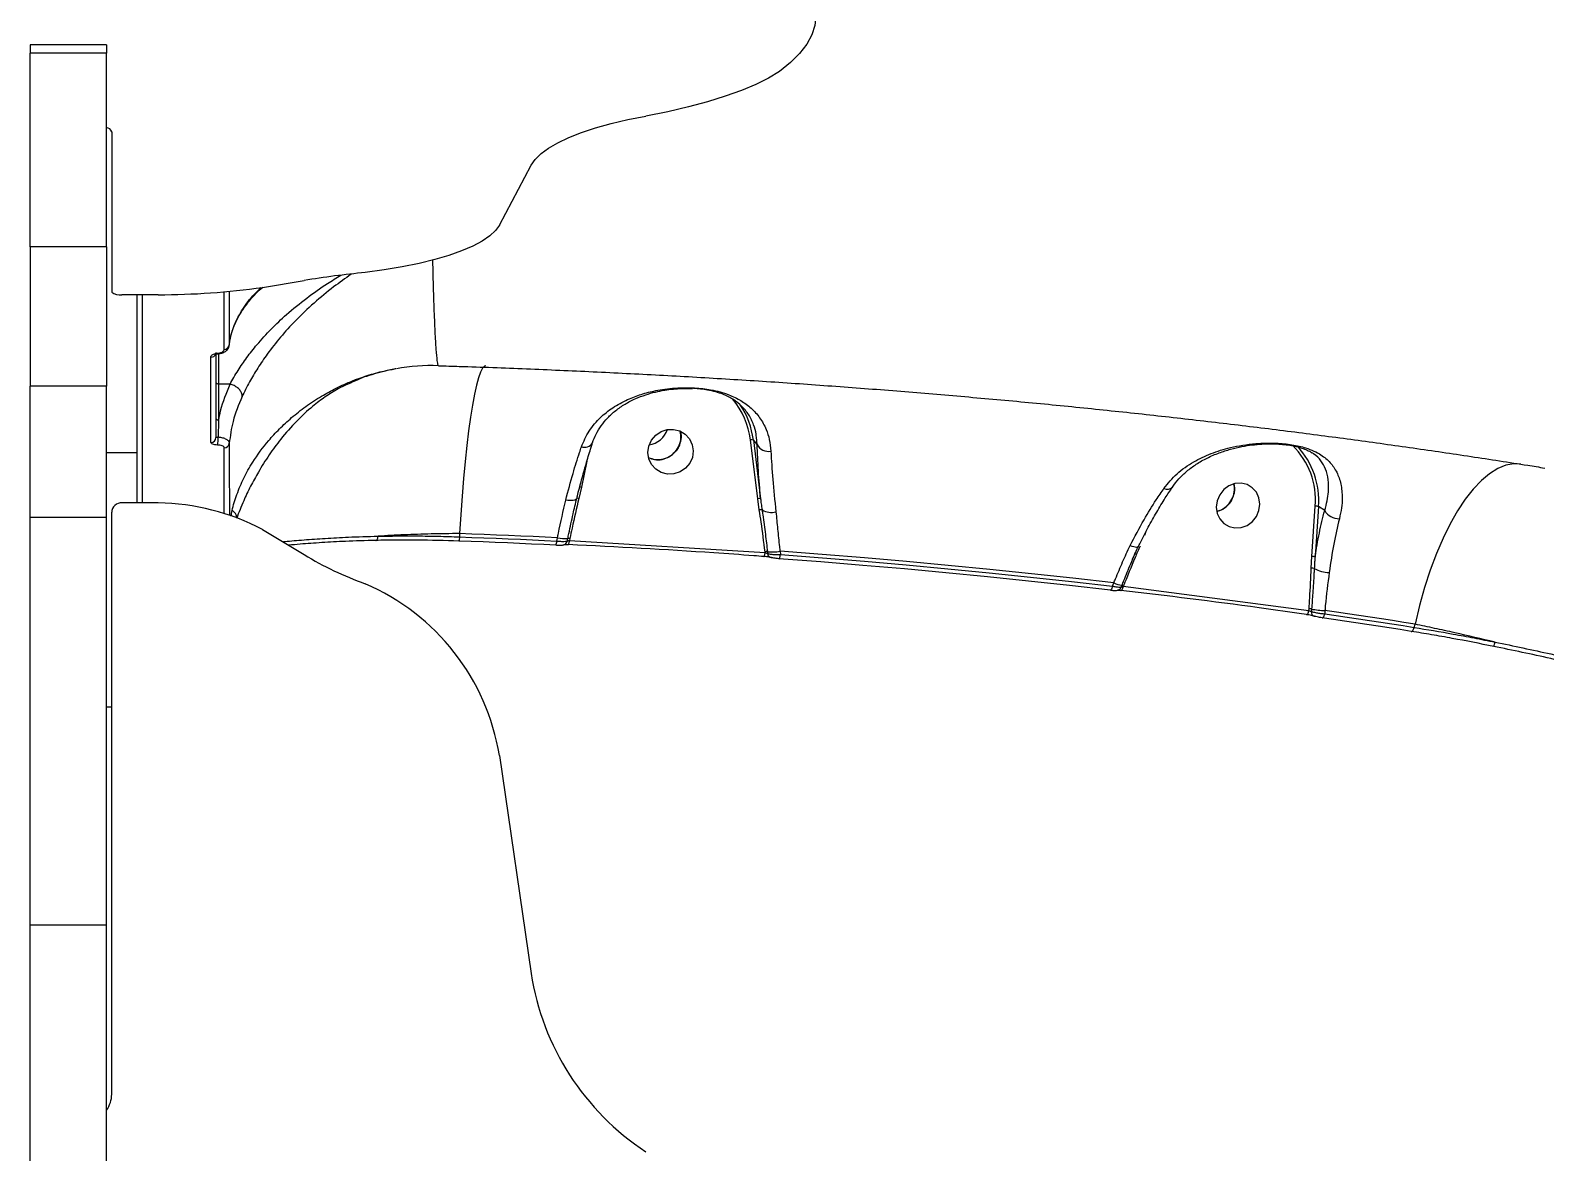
# Model space of a CAD drawing. Header units: millimetres. Extents: x -8422 to 28150, y -6982 to 5510.
# Drawn here: x 20200.4 to 20498.1, y 564 to 784.5 of the extents above; entities that cross this region are included whole.
import ezdxf

# ---------------------------------------------------------------- set-up
doc = ezdxf.new("R2010")
doc.units = ezdxf.units.MM
for name, color, linetype in [('DIKOM_ОБЪЕКТ', 7, 'Continuous'), ('DIKOM_РАЗМЕР_ЗОНА', 7, 'Continuous'), ('DIKOM_РАЗМЕР_ОБЪЕКТА', 7, 'Continuous')]:
    doc.layers.add(name, color=color, linetype=linetype)
doc.styles.add('style1', font='arial.ttf', dxfattribs={"width": 0.8})
doc.dimstyles.new('1-50', dxfattribs={"dimtxt": 300, "dimasz": 200, "dimexe": 100, "dimexo": 0, "dimgap": 100, "dimtad": 1, "dimdec": 0, "dimtxsty": 'style1', "dimcen": 0, "dimclrd": 7, "dimclre": 7, "dimadec": 1, "dimazin": 2, "dimtfac": 1, "dimtdec": 0, "dimtmove": 1, "dimatfit": 3, "dimfxl": 0, "dimlwd": 25, "dimlwe": 18, "dimarcsym": 0})

# ---------------------------------------------------------------- blocks, each defined once
blk = doc.blocks.new('*D15')
at = {"layer": 'Defpoints', "color": 0, "transparency": 16777216}
for p in [(19380.28, 3651.45), (27070.13, 3651.45), (15204.41, -3115.19)]:
    blk.add_point(p, dxfattribs=at)
at = {"layer": 'DIKOM_РАЗМЕР_ОБЪЕКТА', "color": 7, "lineweight": 18, "transparency": 16777216}
for p, q in [((19380.28, 3651.45), (27170.13, 3651.45)), ((15204.41, -3115.19), (27170.13, -3115.19))]:
    blk.add_line(p, q, dxfattribs=at)
at = {"layer": 'DIKOM_РАЗМЕР_ОБЪЕКТА', "color": 7, "lineweight": 25, "transparency": 16777216}
blk.add_line((27070.13, -2915.19), (27070.13, 3451.45), dxfattribs=at)
at = {"layer": 'DIKOM_РАЗМЕР_ОБЪЕКТА', "color": 7, "transparency": 16777216}
for points in [[(27036.8, 3451.45), (27103.47, 3451.45), (27070.13, 3651.45)], [(27036.8, -2915.19), (27103.47, -2915.19), (27070.13, -3115.19)]]:
    blk.add_solid(points, dxfattribs=at)
at = {"layer": 'DIKOM_РАЗМЕР_ОБЪЕКТА', "color": 0, "transparency": 16777216, "insert": (26816.96, -135.25), "char_height": 300, "attachment_point": 5, "rotation": 90, "style": 'style1'}
blk.add_mtext('6750', dxfattribs=at)
blk = doc.blocks.new('*D16')
at = {"layer": 'Defpoints', "color": 0, "transparency": 16777216}
for p in [(12490, 1387.95), (23986.61, 1004.03), (12490, -5796.5)]:
    blk.add_point(p, dxfattribs=at)
at = {"layer": 'DIKOM_РАЗМЕР_ОБЪЕКТА', "color": 7, "lineweight": 18, "transparency": 16777216}
for p, q in [((12490, 1387.95), (12490, -5896.5)), ((23986.61, 1004.03), (23986.61, -5896.5))]:
    blk.add_line(p, q, dxfattribs=at)
at = {"layer": 'DIKOM_РАЗМЕР_ОБЪЕКТА', "color": 7, "lineweight": 25, "transparency": 16777216}
blk.add_line((23786.61, -5796.5), (12690, -5796.5), dxfattribs=at)
at = {"layer": 'DIKOM_РАЗМЕР_ОБЪЕКТА', "color": 7, "transparency": 16777216}
for points in [[(12690, -5763.17), (12690, -5829.83), (12490, -5796.5)], [(23786.61, -5763.17), (23786.61, -5829.83), (23986.61, -5796.5)]]:
    blk.add_solid(points, dxfattribs=at)
at = {"layer": 'DIKOM_РАЗМЕР_ОБЪЕКТА', "color": 0, "transparency": 16777216, "insert": (18238.3, -5543.33), "char_height": 300, "attachment_point": 5, "style": 'style1'}
blk.add_mtext('11500', dxfattribs=at)
blk = doc.blocks.new('*D14')
at = {"layer": 'Defpoints', "color": 0, "transparency": 16777216}
for p in [(20684.73, 5148.63), (28049.7, 5148.63), (14575.76, -5055.5)]:
    blk.add_point(p, dxfattribs=at)
at = {"layer": 'DIKOM_РАЗМЕР_ЗОНА', "color": 7, "lineweight": 18, "transparency": 16777216}
for p, q in [((20684.73, 5148.63), (28149.7, 5148.63)), ((14575.76, -5055.5), (28149.7, -5055.5))]:
    blk.add_line(p, q, dxfattribs=at)
at = {"layer": 'DIKOM_РАЗМЕР_ЗОНА', "color": 7, "lineweight": 25, "transparency": 16777216}
blk.add_line((28049.7, -4855.5), (28049.7, 4948.63), dxfattribs=at)
at = {"layer": 'DIKOM_РАЗМЕР_ЗОНА', "color": 7, "transparency": 16777216}
for points in [[(28016.36, 4948.63), (28083.03, 4948.63), (28049.7, 5148.63)], [(28016.36, -4855.5), (28083.03, -4855.5), (28049.7, -5055.5)]]:
    blk.add_solid(points, dxfattribs=at)
at = {"layer": 'DIKOM_РАЗМЕР_ЗОНА', "color": 0, "transparency": 16777216, "insert": (27796.52, -63.59), "char_height": 300, "attachment_point": 5, "rotation": 90, "style": 'style1'}
blk.add_mtext('10200', dxfattribs=at)
blk = doc.blocks.new('*D13')
at = {"layer": 'Defpoints', "color": 0, "transparency": 16777216}
for p in [(10490, 1785.06), (25983.09, 460.53), (10490, -6882.5)]:
    blk.add_point(p, dxfattribs=at)
at = {"layer": 'DIKOM_РАЗМЕР_ЗОНА', "color": 7, "lineweight": 18, "transparency": 16777216}
for p, q in [((10490, 1785.06), (10490, -6982.5)), ((25983.09, 460.53), (25983.09, -6982.5))]:
    blk.add_line(p, q, dxfattribs=at)
at = {"layer": 'DIKOM_РАЗМЕР_ЗОНА', "color": 7, "lineweight": 25, "transparency": 16777216}
blk.add_line((25783.09, -6882.5), (10690, -6882.5), dxfattribs=at)
at = {"layer": 'DIKOM_РАЗМЕР_ЗОНА', "color": 7, "transparency": 16777216}
for points in [[(10690, -6849.17), (10690, -6915.83), (10490, -6882.5)], [(25783.09, -6849.17), (25783.09, -6915.83), (25983.09, -6882.5)]]:
    blk.add_solid(points, dxfattribs=at)
at = {"layer": 'DIKOM_РАЗМЕР_ЗОНА', "color": 0, "transparency": 16777216, "insert": (18236.55, -6629.33), "char_height": 300, "attachment_point": 5, "style": 'style1'}
blk.add_mtext('15500', dxfattribs=at)

msp = doc.modelspace()

# ---------------------------------------------------------------- linework, layer by layer
at = {"layer": 'DIKOM_ОБЪЕКТ', "color": 7, "linetype": 'Continuous', "lineweight": 15}
for p, q in [((20215.42, 781.64), (20200.42, 781.64)), ((20200.42, 781.64), (20200.42, 779.98)), ((20215.42, 779.98), (20200.42, 779.98)), ((20200.42, 741.89), (20200.42, 779.98)), ((20215.42, 781.64), (20215.42, 779.98)), ((20215.42, 741.89), (20215.42, 779.98)), ((20216.42, 764.51), (20216.42, 733)), ((20292.63, 746.17), (20298.88, 757.97)), ((20215.42, 741.89), (20200.42, 741.89)), ((20200.42, 741.89), (20200.42, 714.53)), ((20215.42, 741.89), (20215.42, 714.53)), ((20246.07, 733.93), (20254.24, 735.29)), ((20225.58, 732.49), (20218.44, 732.48)), ((20221.42, 701.45), (20221.42, 732.49)), ((20237.42, 720.81), (20237.42, 714.92)), ((20271.56, 717.82), (20271.96, 717.89)), ((20280.66, 718.62), (20280.66, 718.62)), ((20215.42, 714.53), (20200.42, 714.53)), ((20200.42, 688.71), (20200.42, 714.53)), ((20215.42, 688.71), (20215.42, 714.53)), ((20239.7, 714.92), (20237.42, 714.92)), ((20237.42, 714.92), (20237.42, 707.84)), ((20239.7, 714.92), (20239.71, 714.92)), ((20265.95, 716.26), (20264.81, 715.74)), ((20343.4, 692.39), (20341.98, 703.94)), ((20343.29, 703.05), (20342.55, 703.93)), ((20342.55, 703.93), (20343.96, 692.38)), ((20343.29, 703.05), (20343.15, 704.48)), ((20215.42, 701.45), (20221.42, 701.45)), ((20221.42, 691.57), (20221.42, 701.45)), ((20309.82, 699.74), (20308.75, 694.65)), ((20308.75, 694.65), (20308.24, 692.42)), ((20225.58, 691.55), (20218.44, 691.59)), ((20343.71, 690.17), (20343.4, 692.39)), ((20452.32, 681.03), (20453, 690.93)), ((20453.63, 690.83), (20452.95, 680.93)), ((20454.85, 690.07), (20453.63, 690.83)), ((20215.42, 688.71), (20200.42, 688.71)), ((20200.42, 608.53), (20200.42, 688.71)), ((20215.42, 608.53), (20215.42, 688.71)), ((20216.42, 575.29), (20216.42, 689.71)), ((20246.07, 686.34), (20254.24, 681.4)), ((20284.82, 685.53), (20284.82, 684.88)), ((20303.9, 684.07), (20304.04, 684.72)), ((20419.72, 685.91), (20419.43, 685.18)), ((20306.47, 684.54), (20306.39, 684.18)), ((20306.39, 684.18), (20344.87, 681.83)), ((20344.87, 681.83), (20344.85, 681.96)), ((20345.33, 681.97), (20345.38, 681.58)), ((20347.79, 682.05), (20347.87, 681.39)), ((20417.1, 680.47), (20417.64, 681.73)), ((20452.2, 678.76), (20452.32, 681.03)), ((20413.15, 675.2), (20413.4, 675.83)), ((20414.44, 674.5), (20414.48, 674.53)), ((20414.8, 674.37), (20414.84, 674.36)), ((20415.31, 675.27), (20415.26, 675.16)), ((20415.26, 675.16), (20451.75, 670.4)), ((20451.75, 670.4), (20451.77, 670.76)), ((20452.28, 670.7), (20452.25, 670.19)), ((20454.91, 670.41), (20454.87, 669.75)), ((20472.44, 667.08), (20472.61, 667.72)), ((20215.42, 651.45), (20216.42, 651.45)), ((20292.63, 641.9), (20298.88, 599.06)), ((20215.42, 608.53), (20200.42, 608.53)), ((20200.42, 539.53), (20200.42, 608.53)), ((20215.42, 539.53), (20215.42, 608.53))]:
    msp.add_line(p, q, dxfattribs=at)
at = {"layer": 'DIKOM_ОБЪЕКТ', "color": 7, "linetype": 'Continuous', "lineweight": 15, "flags": 128}
for points in [[(20342.46, 801.58), (20345.34, 799.88), (20347.86, 798.15), (20349.99, 796.39), (20351.75, 794.6), (20353.12, 792.78), (20354.1, 790.95), (20354.68, 789.11), (20354.86, 787.26), (20354.65, 785.41), (20354.04, 783.57), (20353.04, 781.74), (20351.64, 779.93), (20349.86, 778.14), (20347.69, 776.37)], [(20347.69, 776.37), (20345.55, 775.08), (20343.05, 773.84), (20340.2, 772.64), (20337.03, 771.5), (20333.55, 770.43), (20329.77, 769.42), (20325.72, 768.48), (20321.42, 767.62)], [(20298.88, 757.97), (20299.66, 759.11), (20300.81, 760.23), (20302.3, 761.32), (20304.14, 762.38), (20306.3, 763.4), (20308.77, 764.37), (20311.53, 765.28), (20314.58, 766.13), (20317.88, 766.91), (20321.42, 767.62)], [(20292.63, 746.17), (20291.87, 745.09), (20290.73, 744.04), (20289.23, 743.02), (20287.38, 742.04), (20285.2, 741.1), (20282.7, 740.22), (20279.91, 739.4), (20276.84, 738.65), (20273.52, 737.97), (20269.98, 737.38), (20266.25, 736.87)], [(20237.25, 720.99), (20237.27, 720.95), (20237.29, 720.92), (20237.3, 720.9), (20237.31, 720.9)], [(20289.97, 718.49), (20289.72, 718.42), (20289.32, 718.02), (20288.92, 717.26), (20288.52, 716.15), (20288.11, 714.69), (20287.71, 712.91), (20287.32, 710.81), (20286.93, 708.41), (20286.56, 705.75), (20286.21, 702.83), (20285.88, 699.7), (20285.57, 696.37), (20285.29, 692.87), (20285.04, 689.25), (20284.82, 685.53)], [(20237.42, 714.92), (20237.33, 714.92), (20237.23, 714.94), (20237.14, 714.97), (20237.07, 715.01), (20237.01, 715.06), (20236.96, 715.12), (20236.93, 715.18), (20236.92, 715.24)], [(20237.42, 707.84), (20237.33, 707.84), (20237.23, 707.86), (20237.14, 707.89), (20237.07, 707.93), (20237.01, 707.98), (20236.96, 708.04), (20236.93, 708.1), (20236.92, 708.16)], [(20325.68, 697.21), (20324.46, 697.53), (20323.39, 698.17), (20322.56, 699.09), (20322.02, 700.22), (20321.83, 701.46), (20322, 702.72), (20322.52, 703.88), (20323.35, 704.86), (20324.41, 705.58), (20325.62, 705.97), (20326.88, 706.02), (20328.1, 705.7), (20329.17, 705.06), (20330.01, 704.13), (20330.54, 703.01), (20330.73, 701.77), (20330.56, 700.51), (20330.04, 699.35), (20329.22, 698.37), (20328.16, 697.65), (20326.94, 697.26), (20325.68, 697.21)], [(20493.4, 699.18), (20492.01, 699.24), (20490.45, 698.95), (20488.86, 698.3), (20487.25, 697.3), (20485.65, 695.96), (20484.05, 694.29), (20482.49, 692.3), (20480.97, 690.01), (20479.5, 687.45), (20478.11, 684.63), (20476.8, 681.59), (20475.58, 678.34), (20474.47, 674.93), (20473.48, 671.38), (20472.61, 667.72)], [(20437.22, 686.63), (20438.44, 686.71), (20439.61, 687.15), (20440.63, 687.89), (20441.43, 688.9), (20441.93, 690.07), (20442.1, 691.32), (20441.93, 692.55), (20441.42, 693.66), (20440.62, 694.55), (20439.6, 695.16), (20438.43, 695.44), (20437.21, 695.35), (20436.04, 694.92), (20435.02, 694.17), (20434.22, 693.17), (20433.72, 692), (20433.55, 690.74), (20433.72, 689.51), (20434.23, 688.41), (20435.03, 687.51), (20436.05, 686.91), (20437.22, 686.63)], [(20307.83, 692.44), (20307.77, 692.31), (20307.63, 692.2), (20307.43, 692.11), (20307.16, 692.05), (20306.84, 692.02), (20306.48, 692.03), (20306.08, 692.06), (20305.67, 692.12)], [(20268.32, 684.19), (20268.4, 684.19), (20268.48, 684.22), (20268.55, 684.28), (20268.62, 684.38), (20268.67, 684.51), (20268.72, 684.66), (20268.75, 684.84), (20268.77, 685.02)], [(20304.04, 684.72), (20301.64, 684.83), (20299.24, 684.94), (20296.84, 685.05), (20294.44, 685.15), (20292.04, 685.25), (20289.63, 685.34), (20287.23, 685.44), (20284.82, 685.53)], [(20284.82, 684.88), (20287.21, 684.79), (20289.6, 684.7), (20291.98, 684.6), (20294.37, 684.5), (20296.76, 684.4), (20299.14, 684.29), (20301.52, 684.18), (20303.9, 684.07)], [(20303.72, 683.26), (20301.34, 683.37), (20298.97, 683.48), (20296.59, 683.58), (20294.21, 683.69), (20291.83, 683.79), (20289.44, 683.88), (20287.06, 683.97), (20284.68, 684.06)], [(20306.17, 683.37), (20306.21, 683.36), (20306.24, 683.39), (20306.27, 683.45), (20306.3, 683.55), (20306.33, 683.68), (20306.35, 683.83), (20306.38, 684), (20306.39, 684.18)], [(20344.62, 681.02), (20344.65, 681.01), (20344.69, 681.04), (20344.72, 681.11), (20344.76, 681.2), (20344.79, 681.33), (20344.82, 681.48), (20344.85, 681.65), (20344.87, 681.83)], [(20413.4, 675.83), (20405.32, 676.75), (20397.2, 677.62), (20389.04, 678.46), (20380.85, 679.26), (20372.63, 680.02), (20364.38, 680.74), (20356.1, 681.42), (20347.79, 682.05)], [(20416.61, 683.17), (20416.97, 683.05), (20417.31, 682.96), (20417.61, 682.91), (20417.86, 682.89), (20418.05, 682.91), (20418.19, 682.96), (20418.24, 683.02)], [(20347.58, 680.59), (20347.62, 680.58), (20347.66, 680.61), (20347.7, 680.67), (20347.74, 680.77), (20347.78, 680.89), (20347.81, 681.04), (20347.84, 681.21), (20347.87, 681.39)], [(20412.72, 674.41), (20404.7, 675.32), (20396.64, 676.19), (20388.54, 677.02), (20380.41, 677.82), (20372.25, 678.57), (20364.06, 679.28), (20355.83, 679.95), (20347.58, 680.59)], [(20347.87, 681.39), (20356.13, 680.76), (20364.37, 680.09), (20372.59, 679.37), (20380.77, 678.62), (20388.92, 677.82), (20397.03, 676.99), (20405.11, 676.11), (20413.15, 675.2)], [(20412.72, 674.41), (20412.78, 674.4), (20412.84, 674.42), (20412.9, 674.49), (20412.96, 674.58), (20413.02, 674.7), (20413.07, 674.85), (20413.12, 675.02), (20413.15, 675.2)], [(20414.84, 674.36), (20414.86, 674.36), (20414.93, 674.38), (20415, 674.44), (20415.06, 674.53), (20415.12, 674.66), (20415.18, 674.8), (20415.23, 674.97), (20415.26, 675.16)], [(20451.26, 669.61), (20451.32, 669.6), (20451.39, 669.62), (20451.46, 669.68), (20451.53, 669.78), (20451.59, 669.9), (20451.65, 670.05), (20451.7, 670.21), (20451.75, 670.4)], [(20472.61, 667.72), (20470.41, 668.06), (20468.21, 668.41), (20466, 668.75), (20463.79, 669.09), (20461.58, 669.42), (20459.36, 669.75), (20457.14, 670.08), (20454.91, 670.41)], [(20454.35, 668.97), (20454.42, 668.96), (20454.49, 668.98), (20454.56, 669.04), (20454.64, 669.14), (20454.71, 669.26), (20454.77, 669.41), (20454.82, 669.57), (20454.87, 669.75)], [(20471.88, 666.31), (20469.7, 666.65), (20467.52, 666.99), (20465.33, 667.33), (20463.14, 667.66), (20460.95, 668), (20458.75, 668.32), (20456.55, 668.65), (20454.35, 668.97)], [(20454.87, 669.75), (20457.08, 669.43), (20459.28, 669.1), (20461.49, 668.77), (20463.68, 668.44), (20465.88, 668.11), (20468.07, 667.77), (20470.26, 667.43), (20472.44, 667.08)], [(20471.88, 666.31), (20471.95, 666.29), (20472.03, 666.32), (20472.11, 666.37), (20472.19, 666.47), (20472.27, 666.59), (20472.33, 666.73), (20472.39, 666.9), (20472.44, 667.08)]]:
    msp.add_lwpolyline(points, dxfattribs=at)
at = {"layer": 'DIKOM_ОБЪЕКТ', "color": 7, "linetype": 'Continuous', "lineweight": 15}
for centre, radius, start, end in [((20215.21, 764.11), 1.28, 18.3566, 80.3573), ((20282.77, 564.37), 173.28, 95.4714, 99.4771), ((20217.96, 734.82), 2.38, 229.7197, 281.4314), ((20225.43, 881.65), 149.16, 270.0579, 277.9563), ((20235.96, 721.21), 0.988, 268.2064, 335.6315), ((20238.56, 722.7), 0.964, 267.6403, 352.7844), ((20279.42, 678.56), 40, 88.2199, 100.1318), ((20326.85, 702.11), 15.25, 6.895, 40.418), ((20326.92, 702.03), 15.74, 6.9042, 34.106), ((20321.32, 707.49), 4.6, 279.4158, 340.9233), ((20235.95, 704.43), 0.975, 268.4734, 358.412), ((20232.8, 704.14), 4.57, 344.8181, 4.9126), ((20238.56, 703.4), 0.981, 268.6855, 354.0776), ((20309.32, 704.45), 1.95, 253.0322, 326.0264), ((20342.24, 702.95), 1.02, 72.2718, 104.416), ((20345.5, 704.19), 2.49, 207.4444, 281.2853), ((20438.06, 692.15), 14.99, 355.3296, 45.5174), ((20438.18, 692.08), 15.5, 355.3633, 43.0103), ((20308.53, 694.06), 0.625, 68.7849, 107.506), ((20423.91, 695.74), 1.47, 243.7802, 313.3988), ((20218.37, 689.65), 1.94, 87.9318, 178.15), ((20224.91, 646.05), 45.51, 62.2938, 89.1669), ((20307.99, 691.77), 0.694, 68.8319, 103.3325), ((20343.65, 691.4), 1.02, 72.2654, 104.4284), ((20453.06, 689.3), 1.64, 69.7566, 92.2034), ((20344.02, 688.96), 1.25, 78.8765, 104.0473), ((20346.14, 693.38), 3.7, 239.5315, 283.4164), ((20457.65, 691.68), 3.23, 209.9717, 271.421), ((20283.44, 684.7), 1.4, 332.9116, 7.3932), ((20305.51, 690.74), 6.2, 256.3139, 275.2672), ((20302.78, 683.9), 1.13, 325.6523, 8.843), ((20305.05, 684.24), 0.938, 290.9249, 349.2363), ((20306.18, 683.34), 1.23, 76.5547, 94.9398), ((20345.15, 680.2), 1.79, 84.4046, 99.7113), ((20346.28, 690.72), 8.8, 263.8241, 279.8956), ((20287.38, 735.51), 63.45, 238.5131, 250.5471), ((20346.14, 681.57), 0.763, 178.9332, 265.3883), ((20452.3, 676.96), 1.8, 73.9455, 93.1722), ((20452.38, 679.4), 1.64, 69.7442, 92.2159), ((20416.01, 681.83), 6.54, 246.4877, 261.1548), ((20455.58, 683.06), 5.17, 237.5297, 271.8684), ((20248.7, 634.78), 44.5, 9.2036, 66.7811), ((20413.95, 675.34), 0.974, 303.1306, 338.7919), ((20414.77, 674.01), 1.37, 66.6991, 80.0238), ((20451.77, 668.43), 2.33, 77.3378, 90.0426), ((20452.96, 670.01), 0.739, 165.715, 255.5085), ((20454.86, 681.93), 11.52, 257.0535, 270.2459), ((20486.04, 664.42), 2.3, 332.13, 354.3432), ((20349.58, 606.89), 51.31, 188.7792, 236.7101), ((20211.02, 575.31), 5.4, 324.5694, 359.8521)]:
    msp.add_arc(centre, radius, start, end, dxfattribs=at)
for points, knots in [([(20279.48, 739.34), (20279.51, 738.08), (20279.6, 734.49), (20279.75, 729.74), (20279.94, 725.06), (20280.14, 721.61), (20280.34, 719.58), (20280.51, 718.63), (20280.62, 718.62), (20280.66, 718.62)], [0, 0, 0, 0, 0.090834, 0.258588, 0.431179, 0.60391, 0.776503, 0.908335, 1, 1, 1, 1]), ([(20239.71, 714.92), (20239.71, 714.92), (20240.12, 715.78), (20241.18, 717.5), (20242.96, 720.15), (20245.13, 722.91), (20247.74, 725.77), (20251.01, 728.88), (20254.73, 731.89), (20258.34, 734.43), (20260.57, 735.79), (20261.44, 736.32)], [0, 0, 0, 0, 0.000027, 0.112624, 0.213953, 0.315404, 0.444398, 0.573567, 0.735212, 0.896987, 1, 1, 1, 1]), ([(20263.56, 736.58), (20263.52, 736.54), (20262.43, 735.77), (20259.86, 733.94), (20256.2, 730.93), (20252.67, 727.6), (20249.59, 724.2), (20247.13, 721.07), (20245.1, 718.08), (20243.38, 715.19), (20242.5, 713.4), (20242.04, 712.45)], [0, 0, 0, 0, 0.005906, 0.140871, 0.293754, 0.446493, 0.569279, 0.691885, 0.790132, 0.888274, 1, 1, 1, 1]), ([(20222.42, 732.49), (20222.42, 732.11), (20222.42, 727.85), (20222.42, 720.8), (20222.42, 711.34), (20222.42, 703.19), (20222.42, 696.44), (20222.42, 693.1), (20222.42, 691.57)], [0, 0, 0, 0, 0.019601, 0.218438, 0.417123, 0.621578, 0.826201, 1, 1, 1, 1]), ([(20238.52, 721.73), (20238.52, 724.91), (20238.52, 728.48), (20238.52, 732.62), (20238.52, 733.08)], [0, 0, 0, 0, 0.889408, 1, 1, 1, 1]), ([(20239.51, 733.17), (20239.51, 732.99), (20239.51, 729.11), (20239.52, 725.77), (20239.52, 722.58)], [0, 0, 0, 0, 0.044644, 1, 1, 1, 1]), ([(20239.52, 722.58), (20239.56, 722.88), (20239.74, 724.24), (20240.46, 726.63), (20242.1, 729.69), (20243.91, 732.13), (20245.38, 733.48), (20245.83, 733.9)], [0, 0, 0, 0, 0.077117, 0.344282, 0.61222, 0.879295, 1, 1, 1, 1]), ([(20239.59, 723.07), (20239.7, 723.66), (20239.94, 724.92), (20240.68, 726.86), (20241.73, 728.87), (20243.09, 730.83), (20244.53, 732.54), (20245.65, 733.57), (20246.1, 733.98)], [0, 0, 0, 0, 0.159952, 0.344098, 0.525588, 0.704543, 0.88063, 1, 1, 1, 1]), ([(20235.92, 720.22), (20235.93, 720.29), (20235.95, 720.43), (20236.13, 720.64), (20236.43, 720.82), (20236.81, 720.95), (20237.1, 720.98), (20237.25, 720.99)], [0, 0, 0, 0, 0.182521, 0.423772, 0.62747, 0.813422, 1, 1, 1, 1]), ([(20236.79, 720.77), (20236.79, 720.77), (20236.78, 720.76), (20236.83, 720.8), (20236.96, 720.85), (20237.13, 720.89), (20237.26, 720.89), (20237.31, 720.9)], [0, 0, 0, 0, 0.045148, 0.345166, 0.603967, 0.832738, 1, 1, 1, 1]), ([(20236.92, 721.13), (20236.92, 718.06), (20236.92, 711.92), (20236.92, 706.91), (20236.92, 704.4)], [0, 0, 0, 0, 0.499273, 1, 1, 1, 1]), ([(20237.25, 720.99), (20237.4, 721.01), (20237.69, 721.04), (20238.05, 721.16), (20238.33, 721.33), (20238.5, 721.53), (20238.51, 721.67), (20238.52, 721.73)], [0, 0, 0, 0, 0.188915, 0.377418, 0.579178, 0.816455, 1, 1, 1, 1]), ([(20237.31, 720.9), (20237.32, 720.9), (20237.59, 720.9), (20238.13, 721.02), (20238.8, 721.31), (20239.27, 721.77), (20239.52, 722.26), (20239.5, 722.55), (20239.49, 722.63)], [0, 0, 0, 0, 0.004983, 0.232756, 0.480295, 0.709772, 0.917833, 1, 1, 1, 1]), ([(20235.92, 703.45), (20235.92, 703.67), (20235.92, 704.74), (20235.92, 707.81), (20235.92, 713), (20235.92, 717.81), (20235.92, 720.22)], [0, 0, 0, 0, 0.044142, 0.220714, 0.610013, 1, 1, 1, 1]), ([(20263.74, 715.57), (20265.42, 716.17), (20267.68, 716.98), (20270.31, 717.58), (20271.17, 717.74), (20271.56, 717.82)], [0, 0, 0, 0, 0.606653, 0.820273, 1, 1, 1, 1]), ([(20272.29, 717.92), (20272.07, 717.88), (20271.52, 717.77), (20269.37, 717.33), (20267.39, 716.71), (20265.95, 716.26)], [0, 0, 0, 0, 0.161428, 0.393725, 1, 1, 1, 1]), ([(20280.66, 718.53), (20282.02, 718.49), (20287.79, 718.33), (20297.93, 717.94), (20311.05, 717.37), (20324.11, 716.71), (20337.09, 715.97), (20349.99, 715.13), (20362.79, 714.21), (20375.49, 713.21), (20388.08, 712.12), (20400.55, 710.96), (20412.88, 709.71), (20425.08, 708.39), (20437.12, 706.99), (20449.01, 705.52), (20460.73, 703.98), (20472.27, 702.38), (20483.62, 700.7), (20492.22, 699.38), (20496.99, 698.6), (20498.1, 698.42)], [0, 0, 0, 0, 0.017863, 0.075466, 0.133018, 0.190509, 0.24793, 0.30527, 0.36252, 0.419668, 0.476705, 0.533621, 0.590403, 0.647041, 0.703524, 0.759841, 0.815979, 0.871928, 0.927674, 0.983207, 1, 1, 1, 1]), ([(20237.42, 707.84), (20237.55, 708.46), (20238.04, 710.86), (20238.99, 713.19), (20239.7, 714.92)], [0, 0, 0, 0, 0.257818, 1, 1, 1, 1]), ([(20242.04, 712.45), (20242.04, 712.48), (20242.08, 712.66), (20242.04, 713.05), (20241.74, 713.63), (20241.21, 714.18), (20240.5, 714.65), (20239.97, 714.83), (20239.71, 714.92)], [0, 0, 0, 0, 0.031893, 0.209691, 0.407274, 0.604847, 0.802435, 1, 1, 1, 1]), ([(20239.91, 688.93), (20239.97, 689.32), (20240.19, 690.76), (20241, 693.26), (20242.32, 696.43), (20244.31, 699.98), (20246.68, 703.21), (20249.35, 706.12), (20251.76, 708.36), (20254.5, 710.52), (20257.44, 712.46), (20260.5, 714.16), (20262.66, 715.1), (20263.74, 715.57)], [0, 0, 0, 0, 0.038615, 0.146344, 0.255678, 0.365008, 0.517856, 0.602229, 0.686588, 0.772594, 0.858566, 0.928965, 1, 1, 1, 1]), ([(20264.81, 715.74), (20263.5, 715.21), (20261.31, 714.32), (20258.38, 712.44), (20255.63, 710.38), (20252.67, 707.64), (20249.81, 704.38), (20247.32, 700.99), (20245.34, 697.84), (20243.68, 694.8), (20242.17, 691.66), (20241.42, 689.68), (20240.99, 688.55)], [0, 0, 0, 0, 0.127422, 0.212496, 0.297551, 0.414138, 0.53374, 0.629489, 0.727834, 0.808596, 0.891599, 1, 1, 1, 1]), ([(20242.04, 712.45), (20241.37, 710.84), (20240.14, 707.85), (20239.73, 704.73), (20239.53, 703.3)], [0, 0, 0, 0, 0.53951, 1, 1, 1, 1]), ([(20308.75, 702.58), (20309.21, 703.65), (20310.14, 705.83), (20311.76, 707.65), (20313.46, 709.24), (20315.23, 710.58), (20317.97, 712.02), (20320.82, 713.05), (20323.34, 713.67), (20325.65, 714.02), (20328.07, 714.23), (20331.03, 714.23), (20333.86, 713.9), (20336.05, 713.4), (20338.1, 712.73), (20340.19, 711.71), (20342.2, 710.21), (20343.87, 708.34), (20345.03, 706.25), (20345.76, 704.04), (20345.91, 702.52), (20345.99, 701.75)], [0, 0, 0, 0, 0.07132, 0.145533, 0.151142, 0.216683, 0.283549, 0.337207, 0.391821, 0.425165, 0.459114, 0.513457, 0.567941, 0.604075, 0.641127, 0.702245, 0.764911, 0.830239, 0.89687, 0.947989, 1, 1, 1, 1]), ([(20310.93, 703.36), (20310.93, 703.37), (20311.08, 703.98), (20311.64, 705.12), (20312.61, 706.78), (20313.91, 708.33), (20315.47, 709.76), (20317.3, 711.02), (20319.28, 712.04), (20321.29, 712.82), (20323.2, 713.36), (20325.03, 713.73), (20326.76, 713.96), (20328.4, 714.06), (20329.67, 714.09), (20330.37, 714.04), (20330.56, 714.03)], [0, 0, 0, 0, 0.000386, 0.085151, 0.17502, 0.269601, 0.367969, 0.469559, 0.573192, 0.661408, 0.740434, 0.810175, 0.872123, 0.92787, 0.979522, 1, 1, 1, 1]), ([(20343.15, 704.48), (20343.14, 704.67), (20343.07, 705.55), (20342.59, 707.06), (20341.69, 708.95), (20340.35, 710.59), (20338.68, 711.92), (20336.95, 712.81), (20335.18, 713.4), (20333.34, 713.84), (20331.73, 713.98), (20330.79, 714.07)], [0, 0, 0, 0, 0.033264, 0.152084, 0.301353, 0.453296, 0.590295, 0.730057, 0.807611, 0.887083, 1, 1, 1, 1]), ([(20237.42, 707.84), (20237.42, 707.58), (20237.38, 706.48), (20237.37, 705.38), (20237.35, 704.53)], [0, 0, 0, 0, 0.230757, 1, 1, 1, 1]), ([(20321.96, 700.46), (20322.34, 700.3), (20323.19, 699.97), (20324.64, 700.05), (20326.07, 700.58), (20327.26, 701.56), (20328.06, 702.87), (20328.41, 704.28), (20328.25, 705.17), (20328.17, 705.58)], [0, 0, 0, 0, 0.124374, 0.274524, 0.424672, 0.574826, 0.724978, 0.875132, 1, 1, 1, 1]), ([(20328.2, 705.57), (20328.21, 705.55), (20328.4, 705.08), (20328.33, 704.02), (20328, 702.74), (20327.53, 702.06), (20327.35, 701.8)], [0, 0, 0, 0, 0.013952, 0.389446, 0.764943, 1, 1, 1, 1]), ([(20237.21, 702.94), (20237.04, 702.96), (20236.69, 702.99), (20236.27, 703.11), (20235.98, 703.27), (20235.94, 703.39), (20235.92, 703.45)], [0, 0, 0, 0, 0.233871, 0.482508, 0.741354, 1, 1, 1, 1]), ([(20236.92, 704.4), (20236.93, 704.41), (20236.94, 704.44), (20237.03, 704.48), (20237.16, 704.51), (20237.28, 704.53), (20237.33, 704.53), (20237.35, 704.53)], [0, 0, 0, 0, 0.291697, 0.567245, 0.803654, 0.94412, 1, 1, 1, 1]), ([(20238.54, 702.42), (20238.52, 702.48), (20238.48, 702.61), (20238.18, 702.77), (20237.74, 702.9), (20237.38, 702.93), (20237.21, 702.94)], [0, 0, 0, 0, 0.258339, 0.51674, 0.767821, 1, 1, 1, 1]), ([(20237.35, 704.53), (20237.64, 704.49), (20238.23, 704.41), (20238.95, 704.12), (20239.45, 703.73), (20239.51, 703.44), (20239.53, 703.3)], [0, 0, 0, 0, 0.238003, 0.49068, 0.746288, 1, 1, 1, 1]), ([(20239.53, 703.3), (20239.54, 701.52), (20239.54, 697.96), (20239.55, 693.57), (20239.55, 690.6), (20239.56, 689.35), (20239.56, 689.08)], [0, 0, 0, 0, 0.304767, 0.609533, 0.9165, 1, 1, 1, 1]), ([(20305.67, 692.12), (20306.14, 693.9), (20307.02, 697.18), (20308.08, 700.56), (20308.63, 702.22), (20308.75, 702.58)], [0, 0, 0, 0, 0.478687, 0.884376, 1, 1, 1, 1]), ([(20307.88, 692.62), (20307.93, 692.83), (20308.26, 694.16), (20308.89, 696.5), (20309.77, 699.6), (20310.46, 701.88), (20310.85, 703.07), (20310.95, 703.34)], [0, 0, 0, 0, 0.053202, 0.339096, 0.625986, 0.913155, 1, 1, 1, 1]), ([(20343.96, 692.38), (20343.81, 694.26), (20343.5, 698.07), (20343.36, 701.37), (20343.29, 703.05)], [0, 0, 0, 0, 0.494766, 1, 1, 1, 1]), ([(20423.26, 694.42), (20424.07, 695.41), (20425.73, 697.44), (20428.95, 699.65), (20432.49, 701.35), (20435.77, 702.36), (20438.74, 702.95), (20441.08, 703.23), (20443.28, 703.34), (20445.71, 703.33), (20448.49, 703.06), (20450.96, 702.48), (20452.79, 701.78), (20454.47, 700.85), (20456.02, 699.51), (20457.3, 697.62), (20458.11, 695.32), (20458.35, 692.92), (20458.21, 690.6), (20457.89, 689.17), (20457.73, 688.45)], [0, 0, 0, 0, 0.074112, 0.151035, 0.220599, 0.291726, 0.334334, 0.377545, 0.410057, 0.443259, 0.496251, 0.549083, 0.588535, 0.628978, 0.696114, 0.765007, 0.835435, 0.907628, 0.953437, 1, 1, 1, 1]), ([(20424.91, 694.67), (20425.32, 695.22), (20426.16, 696.34), (20427.75, 697.84), (20429.61, 699.22), (20431.74, 700.43), (20434, 701.4), (20436.29, 702.14), (20438.47, 702.65), (20440.53, 702.97), (20442.45, 703.14), (20444.21, 703.19), (20445.82, 703.14), (20447.32, 703.01), (20448.67, 702.79), (20449.89, 702.5), (20450.95, 702.14), (20451.77, 701.78), (20452.17, 701.52), (20452.32, 701.42)], [0, 0, 0, 0, 0.072049, 0.147726, 0.226583, 0.308249, 0.392607, 0.466925, 0.536486, 0.596893, 0.651715, 0.701331, 0.746167, 0.787439, 0.831448, 0.873756, 0.91881, 0.967986, 1, 1, 1, 1]), ([(20238.55, 689.43), (20238.55, 690.48), (20238.55, 692.74), (20238.54, 697.05), (20238.54, 700.63), (20238.54, 702.42)], [0, 0, 0, 0, 0.303781, 0.65189, 1, 1, 1, 1]), ([(20327.35, 701.8), (20327, 701.43), (20326.3, 700.69), (20324.87, 700.1), (20323.36, 699.95), (20322.44, 700.26), (20321.98, 700.42)], [0, 0, 0, 0, 0.25208, 0.504157, 0.756238, 1, 1, 1, 1]), ([(20345.99, 701.75), (20346.1, 699.94), (20346.33, 696.26), (20346.75, 692.01), (20346.99, 689.79), (20346.99, 689.78)], [0, 0, 0, 0, 0.491394, 0.997067, 1, 1, 1, 1]), ([(20454.85, 690.07), (20455.03, 690.71), (20455.38, 692), (20455.64, 694.06), (20455.61, 696.21), (20455.12, 698.22), (20454.16, 699.89), (20453.23, 700.9), (20452.44, 701.35), (20452.32, 701.42)], [0, 0, 0, 0, 0.120116, 0.242107, 0.427359, 0.616918, 0.790934, 0.968599, 1, 1, 1, 1]), ([(20416.61, 683.17), (20417.51, 684.9), (20419.16, 688.05), (20421.42, 691.74), (20422.75, 693.67), (20423.26, 694.42)], [0, 0, 0, 0, 0.425119, 0.77808, 1, 1, 1, 1]), ([(20418.25, 683.01), (20418.36, 683.23), (20418.97, 684.53), (20420.16, 686.79), (20421.82, 689.76), (20423.41, 692.4), (20424.46, 693.96), (20424.93, 694.66)], [0, 0, 0, 0, 0.050277, 0.298834, 0.548023, 0.79701, 1, 1, 1, 1]), ([(20433.71, 689.9), (20434.1, 690.03), (20434.96, 690.32), (20436.05, 691.29), (20436.84, 692.59), (20437.21, 693.98), (20437.07, 694.85), (20437.02, 695.23)], [0, 0, 0, 0, 0.180724, 0.397447, 0.614166, 0.830888, 1, 1, 1, 1]), ([(20437, 695.22), (20437.06, 694.96), (20437.19, 694.39), (20437.09, 693.8), (20437.04, 693.49)], [0, 0, 0, 0, 0.472118, 1, 1, 1, 1]), ([(20304.04, 684.72), (20304.1, 685.01), (20304.65, 687.53), (20305.19, 689.97), (20305.67, 692.12)], [0, 0, 0, 0, 0.117858, 1, 1, 1, 1]), ([(20306.07, 684.57), (20306.14, 684.89), (20306.48, 686.5), (20307.05, 689.14), (20307.59, 691.43), (20307.83, 692.44)], [0, 0, 0, 0, 0.122278, 0.61142, 1, 1, 1, 1]), ([(20308.24, 692.42), (20307.79, 690.49), (20307.17, 687.87), (20306.61, 685.23), (20306.47, 684.54)], [0, 0, 0, 0, 0.735305, 1, 1, 1, 1]), ([(20343.96, 692.38), (20344, 692.05), (20344.09, 691.32), (20344.2, 690.6), (20344.26, 690.19)], [0, 0, 0, 0, 0.440339, 1, 1, 1, 1]), ([(20437.04, 693.49), (20436.89, 693), (20436.6, 692.03), (20435.61, 690.86), (20434.6, 690.11), (20433.92, 689.97), (20433.71, 689.93)], [0, 0, 0, 0, 0.291219, 0.582441, 0.873665, 1, 1, 1, 1]), ([(20240.99, 688.55), (20240.99, 688.58), (20241.01, 688.74), (20240.95, 689.09), (20240.68, 689.62), (20240.3, 689.95), (20240.11, 690.11)], [0, 0, 0, 0, 0.055588, 0.311402, 0.661916, 1, 1, 1, 1]), ([(20344.85, 681.96), (20344.61, 683.9), (20344.26, 686.65), (20343.84, 689.38), (20343.71, 690.17)], [0, 0, 0, 0, 0.708825, 1, 1, 1, 1]), ([(20344.26, 690.19), (20344.3, 689.87), (20344.54, 688.26), (20344.89, 685.53), (20345.19, 683.1), (20345.33, 681.97)], [0, 0, 0, 0, 0.11789, 0.58948, 1, 1, 1, 1]), ([(20346.99, 689.78), (20347.1, 688.66), (20347.31, 686.42), (20347.56, 683.8), (20347.75, 682.34), (20347.79, 682.05)], [0, 0, 0, 0, 0.443897, 0.891111, 1, 1, 1, 1]), ([(20452.95, 680.93), (20453.22, 682.53), (20453.76, 685.76), (20454.49, 688.62), (20454.85, 690.07)], [0, 0, 0, 0, 0.496059, 1, 1, 1, 1]), ([(20457.73, 688.45), (20457.34, 686.83), (20456.55, 683.55), (20456.02, 679.79), (20455.75, 677.89)], [0, 0, 0, 0, 0.494242, 1, 1, 1, 1]), ([(20250.06, 683.92), (20250.21, 683.94), (20251.42, 684.07), (20254.19, 684.31), (20258.33, 684.6), (20263.16, 684.87), (20266.79, 684.97), (20268.77, 685.02)], [0, 0, 0, 0, 0.031499, 0.26266, 0.494548, 0.72571, 1, 1, 1, 1]), ([(20284.82, 685.53), (20282.95, 685.51), (20279.26, 685.47), (20273.87, 685.3), (20270.47, 685.11), (20268.77, 685.02)], [0, 0, 0, 0, 0.339545, 0.667763, 1, 1, 1, 1]), ([(20268.77, 685.02), (20271.32, 685.05), (20275.18, 685.1), (20280.62, 685.02), (20283.42, 684.92), (20284.82, 684.88)], [0, 0, 0, 0, 0.49281, 0.746403, 1, 1, 1, 1]), ([(20268.32, 684.19), (20266.31, 684.14), (20262.6, 684.03), (20257.7, 683.76), (20253.94, 683.49), (20251.95, 683.31), (20251.19, 683.24)], [0, 0, 0, 0, 0.312314, 0.575703, 0.839924, 1, 1, 1, 1]), ([(20284.68, 684.06), (20281.91, 684.14), (20277.71, 684.26), (20272.29, 684.26), (20269.64, 684.21), (20268.32, 684.19)], [0, 0, 0, 0, 0.492763, 0.746381, 1, 1, 1, 1]), ([(20303.88, 683.25), (20303.99, 683.24), (20304.34, 683.23), (20304.79, 683.25), (20305.12, 683.28), (20305.32, 683.35), (20305.38, 683.37)], [0, 0, 0, 0, 0.188687, 0.567693, 0.860296, 1, 1, 1, 1]), ([(20303.9, 684.07), (20304.02, 684.06), (20304.4, 684.02), (20305.02, 683.99), (20305.64, 684), (20305.86, 684.04), (20305.97, 684.07)], [0, 0, 0, 0, 0.120949, 0.414451, 0.706952, 1, 1, 1, 1]), ([(20305.32, 683.35), (20305.32, 683.35), (20305.32, 683.35), (20305.38, 683.36), (20305.52, 683.37), (20305.79, 683.37), (20306.04, 683.37), (20306.21, 683.36), (20306.24, 683.36)], [0, 0, 0, 0, 0.06371, 0.196265, 0.385039, 0.627786, 0.934888, 1, 1, 1, 1]), ([(20305.97, 684.07), (20305.98, 684.11), (20306.01, 684.28), (20306.05, 684.44), (20306.07, 684.57)], [0, 0, 0, 0, 0.249984, 1, 1, 1, 1]), ([(20305.97, 684.07), (20305.99, 684.08), (20306.04, 684.1), (20306.17, 684.13), (20306.3, 684.16), (20306.37, 684.18), (20306.39, 684.18)], [0, 0, 0, 0, 0.293021, 0.592402, 0.900598, 1, 1, 1, 1]), ([(20344.62, 681.02), (20343.97, 681.07), (20340.69, 681.32), (20327.89, 682.25), (20315.72, 682.88), (20306.17, 683.37)], [0, 0, 0, 0, 0.051225, 0.256127, 1, 1, 1, 1]), ([(20344.87, 681.83), (20344.93, 681.8), (20345.05, 681.74), (20345.22, 681.66), (20345.33, 681.61), (20345.37, 681.58), (20345.38, 681.58)], [0, 0, 0, 0, 0.334464, 0.654885, 0.951765, 1, 1, 1, 1]), ([(20413.4, 675.83), (20413.51, 676.1), (20414.09, 677.48), (20415.1, 679.98), (20416.1, 682.11), (20416.61, 683.17)], [0, 0, 0, 0, 0.108887, 0.552803, 1, 1, 1, 1]), ([(20418.55, 683.08), (20418.22, 682.32), (20417.11, 679.73), (20416.06, 677.12), (20415.31, 675.27)], [0, 0, 0, 0, 0.291175, 1, 1, 1, 1]), ([(20416.72, 679.57), (20416.98, 680.22), (20417.45, 681.41), (20418.01, 682.52), (20418.26, 683.01)], [0, 0, 0, 0, 0.556753, 1, 1, 1, 1]), ([(20346.08, 680.81), (20346.06, 680.81), (20345.94, 680.84), (20345.64, 680.9), (20345.15, 680.98), (20344.8, 681.01), (20344.62, 681.02)], [0, 0, 0, 0, 0.052406, 0.365056, 0.682709, 1, 1, 1, 1]), ([(20345.38, 681.58), (20345.42, 681.57), (20345.65, 681.52), (20346.17, 681.45), (20347, 681.4), (20347.58, 681.39), (20347.87, 681.39)], [0, 0, 0, 0, 0.081371, 0.385783, 0.693746, 1, 1, 1, 1]), ([(20347.58, 680.59), (20347.41, 680.6), (20347.06, 680.63), (20346.56, 680.7), (20346.24, 680.77), (20346.11, 680.8), (20346.08, 680.81)], [0, 0, 0, 0, 0.307734, 0.615873, 0.919111, 1, 1, 1, 1]), ([(20415.01, 675.36), (20415.13, 675.67), (20415.69, 677.08), (20416.27, 678.48), (20416.72, 679.57)], [0, 0, 0, 0, 0.219768, 1, 1, 1, 1]), ([(20451.77, 670.76), (20451.82, 671.46), (20452, 674.13), (20452.12, 676.8), (20452.2, 678.76)], [0, 0, 0, 0, 0.264698, 1, 1, 1, 1]), ([(20452.95, 680.93), (20452.92, 680.61), (20452.86, 679.86), (20452.82, 679.12), (20452.8, 678.69)], [0, 0, 0, 0, 0.435291, 1, 1, 1, 1]), ([(20452.8, 678.69), (20452.78, 678.37), (20452.69, 676.75), (20452.52, 674.08), (20452.35, 671.74), (20452.28, 670.7)], [0, 0, 0, 0, 0.12228, 0.611437, 1, 1, 1, 1]), ([(20455.75, 677.89), (20455.45, 675.72), (20455.11, 673.26), (20454.93, 670.71), (20454.91, 670.41)], [0, 0, 0, 0, 0.882139, 1, 1, 1, 1]), ([(20412.87, 674.39), (20412.99, 674.38), (20413.33, 674.34), (20413.73, 674.33), (20414.06, 674.36), (20414.32, 674.42), (20414.42, 674.49), (20414.43, 674.51)], [0, 0, 0, 0, 0.180653, 0.547539, 0.810296, 0.969055, 1, 1, 1, 1]), ([(20413.15, 675.2), (20413.25, 675.18), (20413.6, 675.11), (20414.14, 675.02), (20414.65, 674.96), (20414.79, 674.98), (20414.86, 674.99)], [0, 0, 0, 0, 0.10923, 0.407945, 0.703115, 1, 1, 1, 1]), ([(20414.15, 674.4), (20414.15, 674.4), (20414.15, 674.4), (20414.19, 674.4), (20414.3, 674.4), (20414.52, 674.39), (20414.73, 674.37), (20414.84, 674.35)], [0, 0, 0, 0, 0.034002, 0.182457, 0.380816, 0.672074, 1, 1, 1, 1]), ([(20414.48, 674.53), (20414.47, 674.52), (20414.41, 674.47), (20414.3, 674.43), (20414.23, 674.42), (20414.21, 674.41)], [0, 0, 0, 0, 0.100983, 0.655775, 1, 1, 1, 1]), ([(20451.26, 669.61), (20450.63, 669.7), (20447.53, 670.16), (20435.41, 671.88), (20423.86, 673.28), (20414.8, 674.37)], [0, 0, 0, 0, 0.051225, 0.256127, 1, 1, 1, 1]), ([(20414.86, 674.99), (20414.88, 675.05), (20414.93, 675.18), (20414.98, 675.3), (20415.01, 675.36)], [0, 0, 0, 0, 0.487765, 1, 1, 1, 1]), ([(20414.86, 674.99), (20414.88, 675.01), (20414.91, 675.03), (20415.05, 675.09), (20415.17, 675.13), (20415.25, 675.15), (20415.26, 675.16)], [0, 0, 0, 0, 0.286536, 0.589775, 0.913699, 1, 1, 1, 1]), ([(20451.75, 670.4), (20451.8, 670.37), (20451.91, 670.33), (20452.07, 670.26), (20452.19, 670.22), (20452.24, 670.2), (20452.25, 670.19)], [0, 0, 0, 0, 0.313108, 0.61971, 0.917166, 1, 1, 1, 1]), ([(20452.25, 670.19), (20452.32, 670.17), (20452.6, 670.1), (20453.2, 669.97), (20454.05, 669.84), (20454.59, 669.78), (20454.87, 669.75)], [0, 0, 0, 0, 0.11061, 0.406345, 0.703499, 1, 1, 1, 1]), ([(20452.78, 669.29), (20452.75, 669.3), (20452.59, 669.35), (20452.25, 669.43), (20451.75, 669.53), (20451.42, 669.59), (20451.26, 669.61)], [0, 0, 0, 0, 0.085577, 0.389343, 0.694813, 1, 1, 1, 1]), ([(20454.35, 668.97), (20454.18, 669), (20453.86, 669.05), (20453.35, 669.15), (20452.99, 669.24), (20452.83, 669.28), (20452.78, 669.29)], [0, 0, 0, 0, 0.296913, 0.594067, 0.889492, 1, 1, 1, 1]), ([(20472.44, 667.08), (20474.98, 666.66), (20478.82, 666.03), (20484.2, 665.02), (20486.95, 664.47), (20488.33, 664.2)], [0, 0, 0, 0, 0.492809, 0.746405, 1, 1, 1, 1]), ([(20488.33, 664.2), (20485.68, 664.82), (20481.66, 665.77), (20476.44, 666.91), (20473.89, 667.45), (20472.61, 667.72)], [0, 0, 0, 0, 0.492782, 0.746392, 1, 1, 1, 1]), ([(20488.07, 663.35), (20485.34, 663.89), (20481.21, 664.71), (20475.83, 665.66), (20473.2, 666.09), (20471.88, 666.31)], [0, 0, 0, 0, 0.492762, 0.746381, 1, 1, 1, 1]), ([(20488.33, 664.2), (20490.16, 663.82), (20493.84, 663.06), (20499.33, 661.86), (20504.71, 660.65), (20509.93, 659.46), (20514.93, 658.32), (20519.64, 657.27), (20523.99, 656.33), (20527.93, 655.52), (20531.57, 654.84), (20533.57, 654.54), (20534.61, 654.39)], [0, 0, 0, 0, 0.09928, 0.198874, 0.298153, 0.397421, 0.497007, 0.596273, 0.695088, 0.794221, 0.893033, 1, 1, 1, 1]), ([(20535.3, 653.32), (20534.24, 653.48), (20532.2, 653.79), (20528.48, 654.48), (20524.45, 655.3), (20520.01, 656.26), (20515.21, 657.34), (20510.11, 658.51), (20504.78, 659.73), (20499.29, 660.96), (20493.69, 662.19), (20489.94, 662.96), (20488.07, 663.35)], [0, 0, 0, 0, 0.107082, 0.205973, 0.305184, 0.404076, 0.503337, 0.602917, 0.702178, 0.801346, 0.900832, 1, 1, 1, 1])]:
    msp.add_open_spline(points, degree=3, knots=knots, dxfattribs=at)

# ---------------------------------------------------------------- dimensions: what is measured, and where the dimension line sits
at = {"layer": 'DIKOM_РАЗМЕР_ЗОНА'}
dim = msp.add_linear_dim(base=(28049.7, 5148.63), p1=(14575.76, -5055.5), p2=(20684.73, 5148.63), angle=270, text='10200', dimstyle='1-50', override={"dimscale": 1, "dimtix": 0, "dimtofl": 1, "dimtmove": 1, "dimatfit": 3}, dxfattribs=at)
dim.commit()
dim.dimension.update_dxf_attribs({"geometry": '*D14', "text_midpoint": (28049.7, -63.59), "dimtype": 160})
dim = msp.add_linear_dim(base=(10490, -6882.5), p1=(25983.09, 460.53), p2=(10490, 1785.06), angle=180, text='15500', dimstyle='1-50', dxfattribs=at)
dim.commit()
dim.dimension.update_dxf_attribs({"geometry": '*D13', "text_midpoint": (18236.55, -6882.5), "dimtype": 160})
at = {"layer": 'DIKOM_РАЗМЕР_ОБЪЕКТА'}
dim = msp.add_linear_dim(base=(27070.13, 3651.45), p1=(15204.41, -3115.19), p2=(19380.28, 3651.45), angle=270, text='6750', dimstyle='1-50', override={"dimscale": 1, "dimtix": 0, "dimtofl": 1, "dimtmove": 1, "dimatfit": 3}, dxfattribs=at)
dim.commit()
dim.dimension.update_dxf_attribs({"geometry": '*D15', "text_midpoint": (27070.13, -135.25), "dimtype": 160})
dim = msp.add_linear_dim(base=(12490, -5796.5), p1=(23986.61, 1004.03), p2=(12490, 1387.95), angle=180, text='11500', dimstyle='1-50', dxfattribs=at)
dim.commit()
dim.dimension.update_dxf_attribs({"geometry": '*D16', "text_midpoint": (18238.3, -5796.5), "dimtype": 160})

doc.saveas('drawing.dxf')
